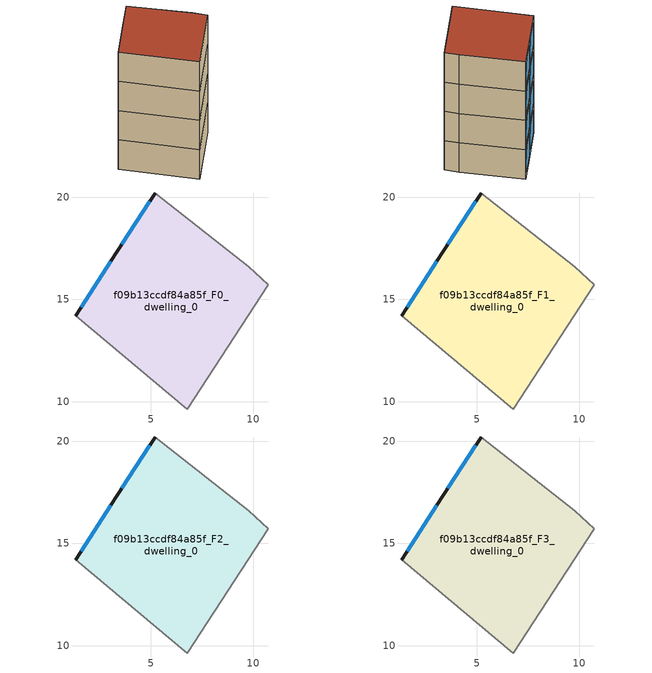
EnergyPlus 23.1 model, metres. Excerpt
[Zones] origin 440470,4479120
f09b13ccdf84a85f_F0_dwelling_0
 floor ground (EU_floor_Construction): 9.78,16.6 10.74,15.73 6.77,9.65 1.33,14.2 3.32,17.28 5.22,20.2 z0
 wall outside (EU_wall_Construction): 5.22,20.2 3.32,17.28 1.33,14.2 z0:3
 wall adiabatic (EU_wall_Construction): 1.33,14.2 6.77,9.65 10.74,15.73 9.78,16.6 5.22,20.2 z0:3
 window (EU_Window_Construction): 3.05,16.86 1.61,14.63 / 4.96,19.79 3.59,17.69 z0.42:2.58
f09b13ccdf84a85f_F1_dwelling_0
 floor to f09b13ccdf84a85f_F0_dwelling_0 (EU_floor_Construction): 9.78,16.6 10.74,15.73 6.77,9.65 1.33,14.2 3.32,17.28 5.22,20.2 z3
 wall outside (EU_wall_Construction): 5.22,20.2 3.32,17.28 1.33,14.2 z3:6
 wall adiabatic (EU_wall_Construction): 1.33,14.2 6.77,9.65 10.74,15.73 9.78,16.6 5.22,20.2 z3:6
 window (EU_Window_Construction): 3.05,16.86 1.61,14.63 / 4.96,19.79 3.59,17.69 z3.42:5.58
f09b13ccdf84a85f_F2_dwelling_0
 floor to f09b13ccdf84a85f_F1_dwelling_0 (EU_floor_Construction): 9.78,16.6 10.74,15.73 6.77,9.65 1.33,14.2 3.32,17.28 5.22,20.2 z6
 wall outside (EU_wall_Construction): 5.22,20.2 3.32,17.28 1.33,14.2 z6:9
 wall adiabatic (EU_wall_Construction): 1.33,14.2 6.77,9.65 10.74,15.73 9.78,16.6 5.22,20.2 z6:9
 window (EU_Window_Construction): 3.05,16.86 1.61,14.63 / 4.96,19.79 3.59,17.69 z6.42:8.58
f09b13ccdf84a85f_F3_dwelling_0
 floor to f09b13ccdf84a85f_F2_dwelling_0 (EU_floor_Construction): 9.78,16.6 10.74,15.73 6.77,9.65 1.33,14.2 3.32,17.28 5.22,20.2 z9
 wall outside (EU_wall_Construction): 5.22,20.2 3.32,17.28 1.33,14.2 z9:12
 wall adiabatic (EU_wall_Construction): 1.33,14.2 6.77,9.65 10.74,15.73 9.78,16.6 5.22,20.2 z9:12
 window (EU_Window_Construction): 3.05,16.86 1.61,14.63 / 4.96,19.79 3.59,17.69 z9.42:11.58
 roof outside (EU_roof_Construction): 6.77,9.65 10.74,15.73 9.78,16.6 5.22,20.2 3.32,17.28 1.33,14.2 z12
[Building]
EU S2 Campaign: North Axis=0; Terrain=City; Solar Distribution=FullExterior
[Site:Location]
Madrid: Latitude=40.5; Longitude=-3.5; Time Zone=1; Elevation=609
[SizingPeriod:WeatherFileDays]
AnnualSizingPeriod: Begin Month=1; Begin Day of Month=1; End Month=12; End Day of Month=31; Day of Week for Start Day=Monday; Use Weather File Daylight Saving Period=No; Use Weather File Rain and Snow Indicators=No
[MATERIAL]
EU_InternalMass_Material: Roughness=MediumRough; Thickness=0.1; Conductivity=1; Density=1800; Specific Heat=900; Thermal Absorptance=0.9; Solar Absorptance=0.7; Visible Absorptance=0.7
[MATERIAL:NOMASS] Roughness=MediumRough; Thermal Absorptance=0.9; Solar Absorptance=0.7; Visible Absorptance=0.7
Name | Thermal Resistance
EU_wall_NoMass | 1.60022
EU_roof_NoMass | 1.57597
EU_floor_NoMass | 0.470652
[WINDOWMATERIAL:SIMPLEGLAZINGSYSTEM]
EU_Window_SimpleGlazing: UFactor=3.28802; Solar Heat Gain Coefficient=0.85; Visible Transmittance=0.85
[CONSTRUCTION]
EU_wall_Construction: EU_wall_NoMass
EU_roof_Construction: EU_roof_NoMass
EU_floor_Construction: EU_floor_NoMass
EU_Window_Construction: EU_Window_SimpleGlazing
EU_InternalMass_Construction: EU_InternalMass_Material
[ZONE] Type=1; Multiplier=1; Ceiling Height=autocalculate; Floor Area=autocalculate; Part of Total Floor Area=Yes
Name | Volume
f09b13ccdf84a85f_F0_dwelling_0 | 153.233
f09b13ccdf84a85f_F1_dwelling_0; f09b13ccdf84a85f_F2_dwelling_0; f09b13ccdf84a85f_F3_dwelling_0 | 153.232
[INTERNALMASS] Construction=EU_InternalMass_Construction; Surface Area=51.0774
Name | Zone or ZoneList
f09b13ccdf84a85f_F0_dwelling_0_EU_InternalMass | f09b13ccdf84a85f_F0_dwelling_0
f09b13ccdf84a85f_F1_dwelling_0_EU_InternalMass | f09b13ccdf84a85f_F1_dwelling_0
f09b13ccdf84a85f_F2_dwelling_0_EU_InternalMass | f09b13ccdf84a85f_F2_dwelling_0
f09b13ccdf84a85f_F3_dwelling_0_EU_InternalMass | f09b13ccdf84a85f_F3_dwelling_0
[OTHEREQUIPMENT] Fuel Type=Electricity; Design Level Calculation Method=Watts/Area; Power per Zone Floor Area=1; Fraction Latent=0; Fraction Radiant=0; Fraction Lost=0; Carbon Dioxide Generation Rate=0; EndUse Subcategory=EU_Step8_InternalGains
Name | Zone or ZoneList or Space or SpaceList | Schedule
EU_Step8_InternalGain_f09b13ccdf84a85f_F0_dwelling_0_f000 | f09b13ccdf84a85f_F0_dwelling_0 | EU_Step8_GainSchedule_f09b13ccdf84a85f_F0_dwelling_0_f000
EU_Step8_InternalGain_f09b13ccdf84a85f_F1_dwelling_0_f000 | f09b13ccdf84a85f_F1_dwelling_0 | EU_Step8_GainSchedule_f09b13ccdf84a85f_F1_dwelling_0_f000
EU_Step8_InternalGain_f09b13ccdf84a85f_F2_dwelling_0_f000 | f09b13ccdf84a85f_F2_dwelling_0 | EU_Step8_GainSchedule_f09b13ccdf84a85f_F2_dwelling_0_f000
EU_Step8_InternalGain_f09b13ccdf84a85f_F3_dwelling_0_f000 | f09b13ccdf84a85f_F3_dwelling_0 | EU_Step8_GainSchedule_f09b13ccdf84a85f_F3_dwelling_0_f000
[ZONEVENTILATION:DESIGNFLOWRATE] Schedule=EU_AlwaysOn; Design Flow Rate Calculation Method=AirChanges/Hour; Air Changes per Hour=0.480704; Ventilation Type=Natural; Fan Pressure Rise=0; Fan Total Efficiency=1; Constant Term Coefficient=1; Temperature Term Coefficient=0; Velocity Term Coefficient=0; Velocity Squared Term Coefficient=0; Minimum Indoor Temperature=-100; Maximum Indoor Temperature=100; Delta Temperature=-100; Minimum Outdoor Temperature=-100; Maximum Outdoor Temperature=100; Maximum Wind Speed=40
Name | Zone or ZoneList or Space or SpaceList
EU_ConstantAir_f09b13ccdf84a85f_F0_dwelling_0 | f09b13ccdf84a85f_F0_dwelling_0
EU_ConstantAir_f09b13ccdf84a85f_F1_dwelling_0 | f09b13ccdf84a85f_F1_dwelling_0
EU_ConstantAir_f09b13ccdf84a85f_F2_dwelling_0 | f09b13ccdf84a85f_F2_dwelling_0
EU_ConstantAir_f09b13ccdf84a85f_F3_dwelling_0 | f09b13ccdf84a85f_F3_dwelling_0
[HVACTEMPLATE:THERMOSTAT] Constant Heating Setpoint=20; Constant Cooling Setpoint=50
EU_HeatOnly_f09b13ccdf84a85f_F0_dwelling_0; EU_HeatOnly_f09b13ccdf84a85f_F1_dwelling_0; EU_HeatOnly_f09b13ccdf84a85f_F2_dwelling_0; EU_HeatOnly_f09b13ccdf84a85f_F3_dwelling_0
[HVACTEMPLATE:ZONE:IDEALLOADSAIRSYSTEM] System Availability Schedule=EU_AlwaysOn; Maximum Heating Supply Air Temperature=50; Minimum Cooling Supply Air Temperature=13; Maximum Heating Supply Air Humidity Ratio=0.0156; Minimum Cooling Supply Air Humidity Ratio=0.0077; Heating Limit=NoLimit; Cooling Limit=NoLimit; Heating Availability Schedule=EU_AlwaysOn; Cooling Availability Schedule=EU_CoolingOff; Dehumidification Control Type=ConstantSensibleHeatRatio; Cooling Sensible Heat Ratio=0.7; Dehumidification Setpoint=60; Humidification Control Type=None; Humidification Setpoint=30; Outdoor Air Method=None; Outdoor Air Flow Rate per Person=0.00944; Outdoor Air Flow Rate per Zone Floor Area=0; Outdoor Air Flow Rate per Zone=0; Demand Controlled Ventilation Type=None; Outdoor Air Economizer Type=NoEconomizer; Heat Recovery Type=None; Sensible Heat Recovery Effectiveness=0.7; Latent Heat Recovery Effectiveness=0.65
Name | Template Thermostat
f09b13ccdf84a85f_F0_dwelling_0 | EU_HeatOnly_f09b13ccdf84a85f_F0_dwelling_0
f09b13ccdf84a85f_F1_dwelling_0 | EU_HeatOnly_f09b13ccdf84a85f_F1_dwelling_0
f09b13ccdf84a85f_F2_dwelling_0 | EU_HeatOnly_f09b13ccdf84a85f_F2_dwelling_0
f09b13ccdf84a85f_F3_dwelling_0 | EU_HeatOnly_f09b13ccdf84a85f_F3_dwelling_0
[SIZING:ZONE] Zone Cooling Design Supply Air Temperature Input Method=SupplyAirTemperature; Zone Cooling Design Supply Air Temperature=13; Zone Heating Design Supply Air Temperature Input Method=SupplyAirTemperature; Zone Heating Design Supply Air Temperature=50; Zone Cooling Design Supply Air Humidity Ratio=0.008; Zone Heating Design Supply Air Humidity Ratio=0.008; Cooling Design Air Flow Method=DesignDay; Cooling Design Air Flow Rate=0; Cooling Minimum Air Flow per Zone Floor Area=0.000762; Cooling Minimum Air Flow=0; Cooling Minimum Air Flow Fraction=0.2; Heating Design Air Flow Method=DesignDay; Heating Design Air Flow Rate=0; Heating Maximum Air Flow per Zone Floor Area=0.002032; Heating Maximum Air Flow=0.141576; Heating Maximum Air Flow Fraction=0.3; Account for Dedicated Outdoor Air System=No; Dedicated Outdoor Air System Control Strategy=NeutralSupplyAir; Dedicated Outdoor Air Low Setpoint Temperature for Design=autosize; Dedicated Outdoor Air High Setpoint Temperature for Design=autosize; Zone Load Sizing Method=Sensible Load Only No Latent Load; Zone Latent Cooling Design Supply Air Humidity Ratio Input Method=HumidityRatioDifference; Zone Cooling Design Supply Air Humidity Ratio Difference=0.005; Zone Latent Heating Design Supply Air Humidity Ratio Input Method=HumidityRatioDifference; Zone Humidification Design Supply Air Humidity Ratio Difference=0.005
f09b13ccdf84a85f_F0_dwelling_0; f09b13ccdf84a85f_F1_dwelling_0; f09b13ccdf84a85f_F2_dwelling_0; f09b13ccdf84a85f_F3_dwelling_0
[SCHEDULE:CONSTANT]
Name | Hourly Value
EU_AlwaysOn | 1
EU_CoolingOff | 0
[SCHEDULE:FILE] Column Number=1; Rows to Skip at Top=0; Number of Hours of Data=8760; Column Separator=Comma; Interpolate to Timestep=No; Minutes per Item=60; Adjust Schedule for Daylight Savings=Yes
Name | File
EU_Step8_GainSchedule_f09b13ccdf84a85f_F0_dwelling_0_f000 | ../../schedules/f09b13ccdf84a85f/f09b13ccdf84a85f_F0_dwelling_0_f000_gain.csv
EU_Step8_GainSchedule_f09b13ccdf84a85f_F1_dwelling_0_f000 | ../../schedules/f09b13ccdf84a85f/f09b13ccdf84a85f_F1_dwelling_0_f000_gain.csv
EU_Step8_GainSchedule_f09b13ccdf84a85f_F2_dwelling_0_f000 | ../../schedules/f09b13ccdf84a85f/f09b13ccdf84a85f_F2_dwelling_0_f000_gain.csv
EU_Step8_GainSchedule_f09b13ccdf84a85f_F3_dwelling_0_f000 | ../../schedules/f09b13ccdf84a85f/f09b13ccdf84a85f_F3_dwelling_0_f000_gain.csv
